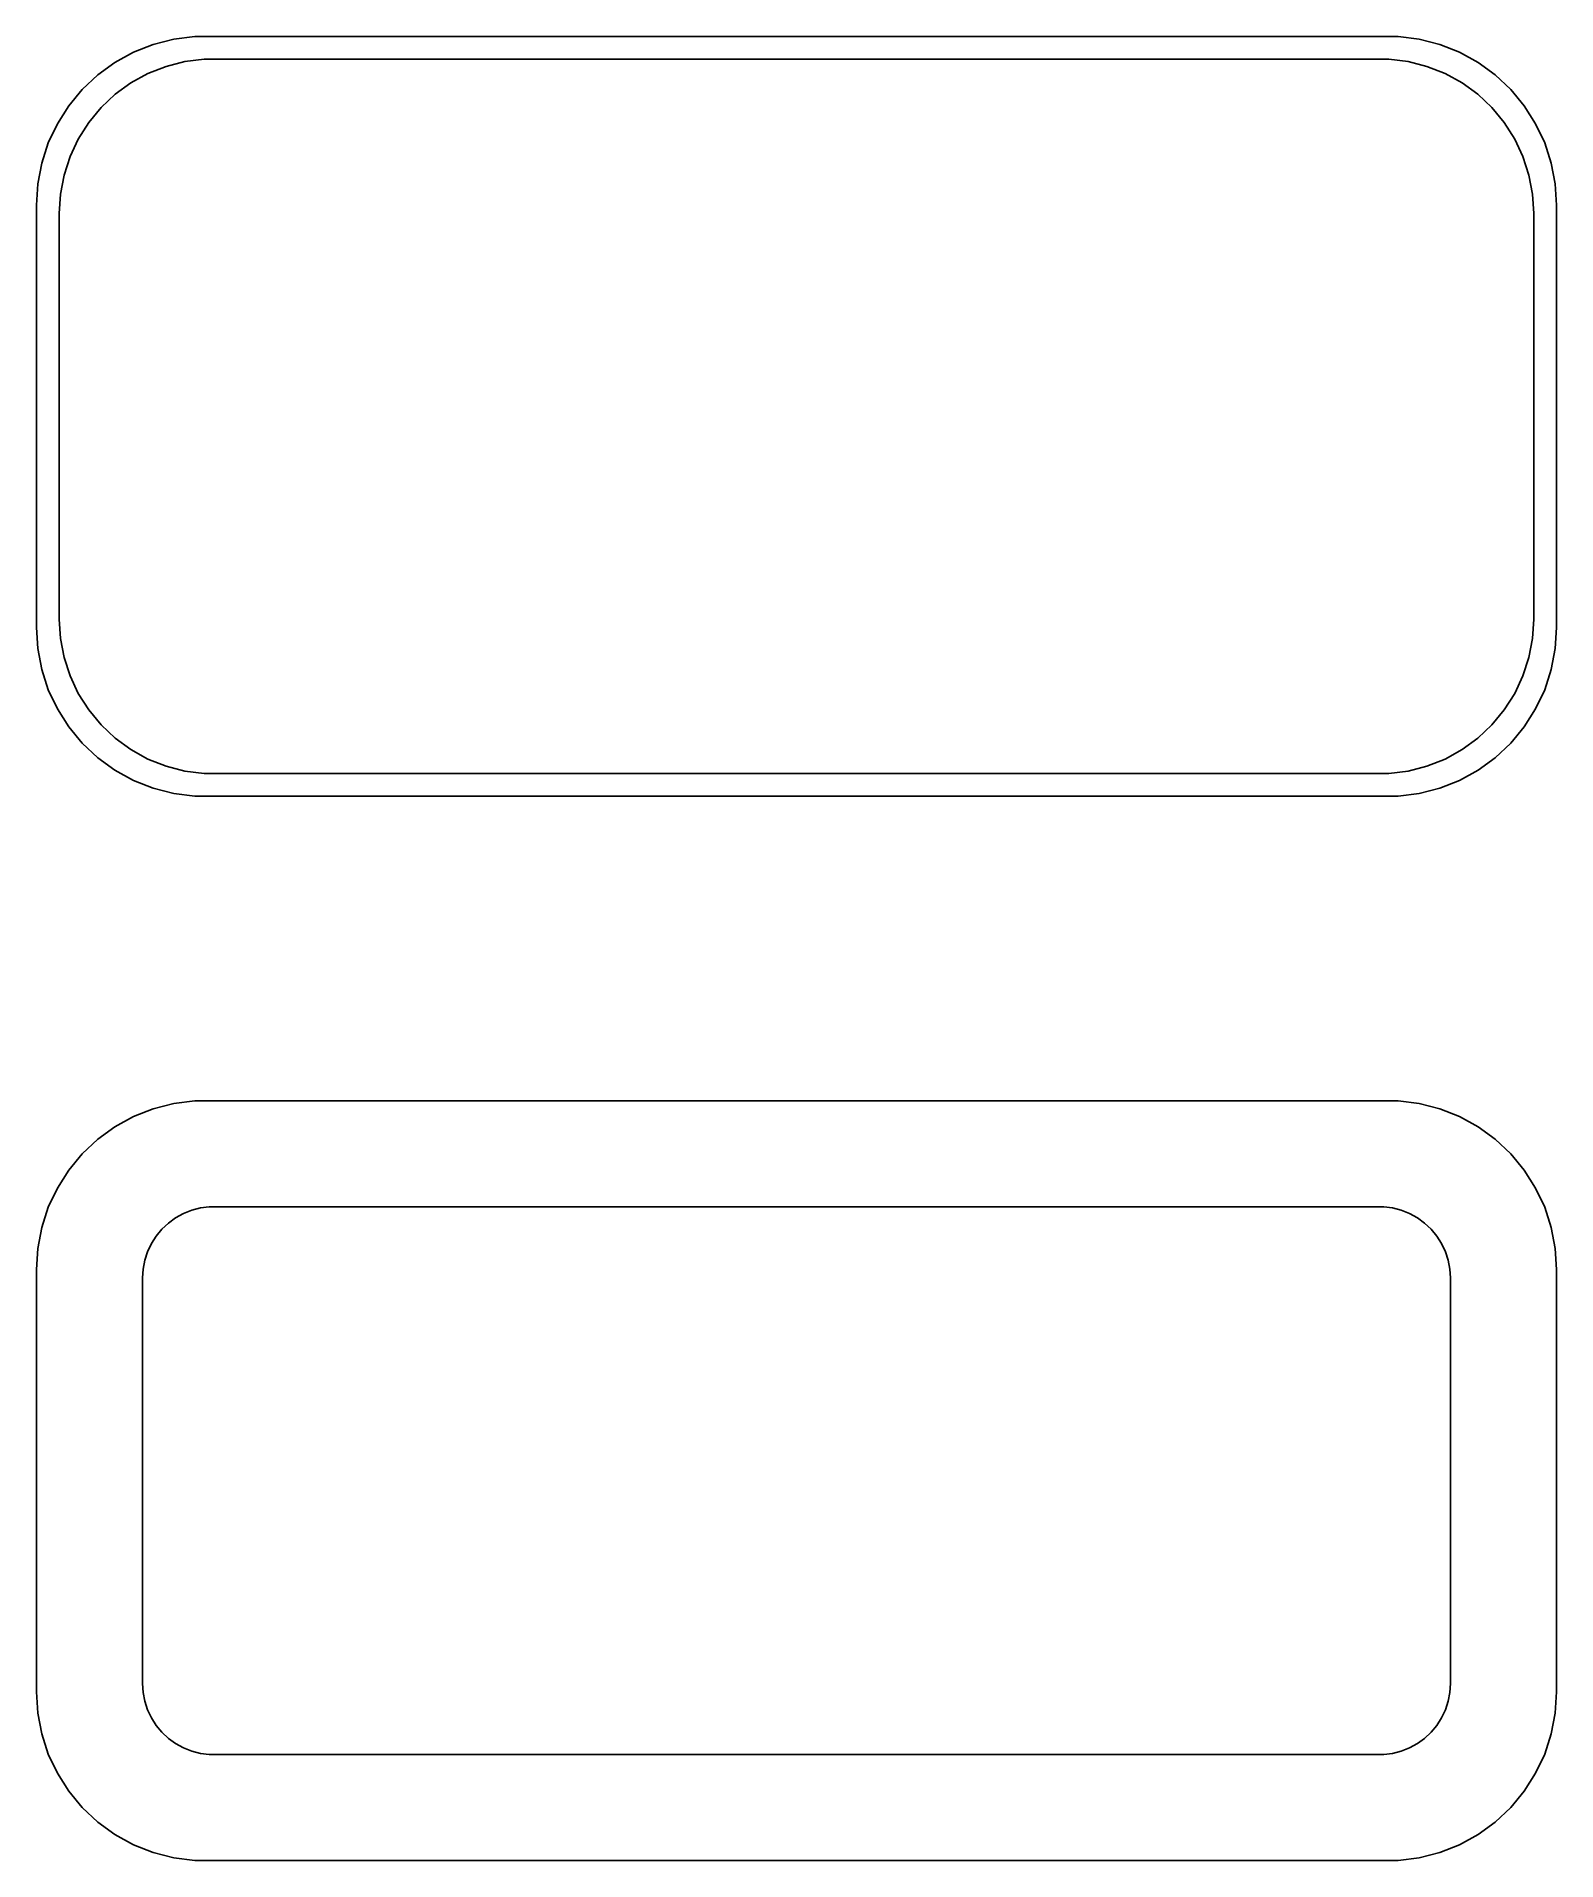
# Model space of a CAD drawing. Header units: metres. Extents: x -22.5 to 22.5, y 51.8 to 105.7.
import ezdxf

# ---------------------------------------------------------------- set-up
doc = ezdxf.new("R2010")
doc.units = ezdxf.units.M

msp = doc.modelspace()

# ---------------------------------------------------------------- linework, layer by layer
for p, q in [((-19.6289, 105.274), (-20.1791, 104.972)), ((-19.0451, 105.505), (-19.6289, 105.274)), ((-18.4369, 105.661), (-19.0451, 105.505)), ((-17.8139, 105.74), (-18.4369, 105.661)), ((17.8139, 105.74), (-17.8139, 105.74)), ((18.4369, 105.661), (17.8139, 105.74)), ((19.0451, 105.505), (18.4369, 105.661)), ((19.6289, 105.274), (19.0451, 105.505)), ((20.1791, 104.972), (19.6289, 105.274)), ((-20.1791, 104.972), (-20.6871, 104.603)), ((-19.1994, 104.643), (-18.6648, 104.854)), ((-18.6648, 104.854), (-18.1079, 104.997)), ((-18.1079, 104.997), (-17.5375, 105.069)), ((-17.5375, 105.069), (17.5375, 105.069)), ((17.5375, 105.069), (18.1079, 104.997)), ((18.1079, 104.997), (18.6648, 104.854)), ((18.6648, 104.854), (19.1994, 104.643)), ((20.6871, 104.603), (20.1791, 104.972)), ((-20.6871, 104.603), (-21.1448, 104.173)), ((-20.1684, 104.028), (-19.7032, 104.366)), ((-19.7032, 104.366), (-19.1994, 104.643)), ((19.1994, 104.643), (19.7032, 104.366)), ((19.7032, 104.366), (20.1684, 104.028)), ((21.1448, 104.173), (20.6871, 104.603)), ((-21.5451, 103.689), (-21.8815, 103.159)), ((-21.1448, 104.173), (-21.5451, 103.689)), ((-20.5875, 103.634), (-20.1684, 104.028)), ((20.1684, 104.028), (20.5875, 103.634)), ((21.5451, 103.689), (21.1448, 104.173)), ((21.8815, 103.159), (21.5451, 103.689)), ((-21.8815, 103.159), (-22.1489, 102.591)), ((-21.2621, 102.706), (-20.954, 103.191)), ((-20.954, 103.191), (-20.5875, 103.634)), ((20.5875, 103.634), (20.954, 103.191)), ((20.954, 103.191), (21.2621, 102.706)), ((22.1489, 102.591), (21.8815, 103.159)), ((-22.1489, 102.591), (-22.3429, 101.993)), ((-21.5069, 102.185), (-21.2621, 102.706)), ((21.2621, 102.706), (21.5069, 102.185)), ((22.3429, 101.993), (22.1489, 102.591)), ((-21.6846, 101.639), (-21.5069, 102.185)), ((21.5069, 102.185), (21.6846, 101.639)), ((-22.3429, 101.993), (-22.4606, 101.377)), ((-21.7923, 101.074), (-21.6846, 101.639)), ((21.6846, 101.639), (21.7923, 101.074)), ((22.4606, 101.377), (22.3429, 101.993)), ((-22.4606, 101.377), (-22.5, 100.75)), ((-21.8284, 100.5), (-21.7923, 101.074)), ((21.7923, 101.074), (21.8284, 100.5)), ((22.5, 100.75), (22.4606, 101.377)), ((-22.5, 100.75), (-22.5, 88.25)), ((-21.8284, 88.5), (-21.8284, 100.5)), ((21.8284, 100.5), (21.8284, 88.5)), ((22.5, 88.25), (22.5, 100.75)), ((-22.5, 88.25), (-22.4606, 87.6233)), ((-21.7923, 87.9262), (-21.8284, 88.5)), ((21.8284, 88.5), (21.7923, 87.9262)), ((22.4606, 87.6233), (22.5, 88.25)), ((-22.4606, 87.6233), (-22.3429, 87.0066)), ((-21.6846, 87.3614), (-21.7923, 87.9262)), ((21.7923, 87.9262), (21.6846, 87.3614)), ((22.3429, 87.0066), (22.4606, 87.6233)), ((-22.3429, 87.0066), (-22.1489, 86.4094)), ((-21.5069, 86.8146), (-21.6846, 87.3614)), ((21.6846, 87.3614), (21.5069, 86.8146)), ((22.1489, 86.4094), (22.3429, 87.0066)), ((-22.1489, 86.4094), (-21.8815, 85.8412)), ((-21.2621, 86.2943), (-21.5069, 86.8146)), ((21.5069, 86.8146), (21.2621, 86.2943)), ((21.8815, 85.8412), (22.1489, 86.4094)), ((-21.8815, 85.8412), (-21.5451, 85.3111)), ((-20.954, 85.8089), (-21.2621, 86.2943)), ((21.2621, 86.2943), (20.954, 85.8089)), ((21.5451, 85.3111), (21.8815, 85.8412)), ((-21.5451, 85.3111), (-21.1448, 84.8273)), ((-20.5875, 85.3658), (-20.954, 85.8089)), ((-20.1684, 84.9723), (-20.5875, 85.3658)), ((20.5875, 85.3658), (20.1684, 84.9723)), ((20.954, 85.8089), (20.5875, 85.3658)), ((21.1448, 84.8273), (21.5451, 85.3111)), ((-21.1448, 84.8273), (-20.6871, 84.3974)), ((-19.7032, 84.6343), (-20.1684, 84.9723)), ((20.1684, 84.9723), (19.7032, 84.6343)), ((20.6871, 84.3974), (21.1448, 84.8273)), ((-20.6871, 84.3974), (-20.1791, 84.0284)), ((-19.1994, 84.3573), (-19.7032, 84.6343)), ((-18.6648, 84.1456), (-19.1994, 84.3573)), ((19.1994, 84.3573), (18.6648, 84.1456)), ((19.7032, 84.6343), (19.1994, 84.3573)), ((20.1791, 84.0284), (20.6871, 84.3974)), ((-20.1791, 84.0284), (-19.6289, 83.7259)), ((-19.6289, 83.7259), (-19.0451, 83.4947)), ((-18.1079, 84.0027), (-18.6648, 84.1456)), ((-17.5375, 83.9306), (-18.1079, 84.0027)), ((17.5375, 83.9306), (-17.5375, 83.9306)), ((18.1079, 84.0027), (17.5375, 83.9306)), ((18.6648, 84.1456), (18.1079, 84.0027)), ((19.0451, 83.4947), (19.6289, 83.7259)), ((19.6289, 83.7259), (20.1791, 84.0284)), ((-19.0451, 83.4947), (-18.4369, 83.3386)), ((-18.4369, 83.3386), (-17.8139, 83.2599)), ((-17.8139, 83.2599), (17.8139, 83.2599)), ((17.8139, 83.2599), (18.4369, 83.3386)), ((18.4369, 83.3386), (19.0451, 83.4947)), ((-19.0451, 74.0053), (-19.6289, 73.7741)), ((-18.4369, 74.1614), (-19.0451, 74.0053)), ((-17.8139, 74.2401), (-18.4369, 74.1614)), ((17.8139, 74.2401), (-17.8139, 74.2401)), ((18.4369, 74.1614), (17.8139, 74.2401)), ((19.0451, 74.0053), (18.4369, 74.1614)), ((19.6289, 73.7741), (19.0451, 74.0053)), ((-20.1791, 73.4716), (-20.6871, 73.1026)), ((-19.6289, 73.7741), (-20.1791, 73.4716)), ((20.1791, 73.4716), (19.6289, 73.7741)), ((20.6871, 73.1026), (20.1791, 73.4716)), ((-20.6871, 73.1026), (-21.1448, 72.6727)), ((21.1448, 72.6727), (20.6871, 73.1026)), ((-21.1448, 72.6727), (-21.5451, 72.1889)), ((21.5451, 72.1889), (21.1448, 72.6727)), ((-21.5451, 72.1889), (-21.8815, 71.6588)), ((21.8815, 71.6588), (21.5451, 72.1889)), ((-21.8815, 71.6588), (-22.1489, 71.0906)), ((22.1489, 71.0906), (21.8815, 71.6588)), ((-22.1489, 71.0906), (-22.3429, 70.4934)), ((-18.5947, 70.6255), (-18.3804, 70.7812)), ((-18.3804, 70.7812), (-18.1482, 70.9088)), ((-18.1482, 70.9088), (-17.9019, 71.0064)), ((-17.9019, 71.0064), (-17.6453, 71.0723)), ((-17.6453, 71.0723), (-17.3825, 71.1055)), ((-17.3825, 71.1055), (17.3825, 71.1055)), ((17.3825, 71.1055), (17.6453, 71.0723)), ((17.6453, 71.0723), (17.9019, 71.0064)), ((17.9019, 71.0064), (18.1482, 70.9088)), ((18.1482, 70.9088), (18.3804, 70.7812)), ((18.3804, 70.7812), (18.5947, 70.6255)), ((22.3429, 70.4934), (22.1489, 71.0906)), ((-22.3429, 70.4934), (-22.4606, 69.8767)), ((-19.0987, 70.0163), (-18.9567, 70.24)), ((-18.9567, 70.24), (-18.7879, 70.4441)), ((-18.7879, 70.4441), (-18.5947, 70.6255)), ((18.5947, 70.6255), (18.7879, 70.4441)), ((18.7879, 70.4441), (18.9567, 70.24)), ((18.9567, 70.24), (19.0987, 70.0163)), ((22.4606, 69.8767), (22.3429, 70.4934)), ((-22.4606, 69.8767), (-22.5, 69.25)), ((-19.2934, 69.5246), (-19.2115, 69.7766)), ((-19.2115, 69.7766), (-19.0987, 70.0163)), ((19.0987, 70.0163), (19.2115, 69.7766)), ((19.2115, 69.7766), (19.2934, 69.5246)), ((22.5, 69.25), (22.4606, 69.8767)), ((-22.5, 69.25), (-22.5, 56.75)), ((-19.3596, 69), (-19.343, 69.2644)), ((-19.343, 69.2644), (-19.2934, 69.5246)), ((19.2934, 69.5246), (19.343, 69.2644)), ((19.343, 69.2644), (19.3596, 69)), ((22.5, 56.75), (22.5, 69.25)), ((-19.3596, 57), (-19.3596, 69)), ((19.3596, 69), (19.3596, 57)), ((-22.5, 56.75), (-22.4606, 56.1233)), ((-19.343, 56.7356), (-19.3596, 57)), ((-19.2934, 56.4754), (-19.343, 56.7356)), ((19.343, 56.7356), (19.2934, 56.4754)), ((19.3596, 57), (19.343, 56.7356)), ((22.4606, 56.1233), (22.5, 56.75)), ((-19.2115, 56.2234), (-19.2934, 56.4754)), ((-19.0987, 55.9837), (-19.2115, 56.2234)), ((19.2115, 56.2234), (19.0987, 55.9837)), ((19.2934, 56.4754), (19.2115, 56.2234)), ((-22.4606, 56.1233), (-22.3429, 55.5066)), ((-18.9567, 55.76), (-19.0987, 55.9837)), ((-18.7879, 55.5559), (-18.9567, 55.76)), ((18.9567, 55.76), (18.7879, 55.5559)), ((19.0987, 55.9837), (18.9567, 55.76)), ((22.3429, 55.5066), (22.4606, 56.1233)), ((-22.3429, 55.5066), (-22.1489, 54.9094)), ((-18.5947, 55.3745), (-18.7879, 55.5559)), ((-18.3804, 55.2188), (-18.5947, 55.3745)), ((-18.1482, 55.0912), (-18.3804, 55.2188)), ((-17.9019, 54.9936), (-18.1482, 55.0912)), ((18.1482, 55.0912), (17.9019, 54.9936)), ((18.3804, 55.2188), (18.1482, 55.0912)), ((18.5947, 55.3745), (18.3804, 55.2188)), ((18.7879, 55.5559), (18.5947, 55.3745)), ((22.1489, 54.9094), (22.3429, 55.5066)), ((-22.1489, 54.9094), (-21.8815, 54.3412)), ((-17.6453, 54.9277), (-17.9019, 54.9936)), ((-17.3825, 54.8945), (-17.6453, 54.9277)), ((17.3825, 54.8945), (-17.3825, 54.8945)), ((17.6453, 54.9277), (17.3825, 54.8945)), ((17.9019, 54.9936), (17.6453, 54.9277)), ((21.8815, 54.3412), (22.1489, 54.9094)), ((-21.8815, 54.3412), (-21.5451, 53.8111)), ((21.5451, 53.8111), (21.8815, 54.3412)), ((-21.5451, 53.8111), (-21.1448, 53.3273)), ((21.1448, 53.3273), (21.5451, 53.8111)), ((-21.1448, 53.3273), (-20.6871, 52.8974)), ((20.6871, 52.8974), (21.1448, 53.3273)), ((-20.6871, 52.8974), (-20.1791, 52.5284)), ((-20.1791, 52.5284), (-19.6289, 52.2259)), ((19.6289, 52.2259), (20.1791, 52.5284)), ((20.1791, 52.5284), (20.6871, 52.8974)), ((-19.6289, 52.2259), (-19.0451, 51.9947)), ((-19.0451, 51.9947), (-18.4369, 51.8386)), ((-18.4369, 51.8386), (-17.8139, 51.7599)), ((17.8139, 51.7599), (18.4369, 51.8386)), ((18.4369, 51.8386), (19.0451, 51.9947)), ((19.0451, 51.9947), (19.6289, 52.2259)), ((-17.8139, 51.7599), (17.8139, 51.7599))]:
    msp.add_line(p, q)

doc.saveas('drawing.dxf')
